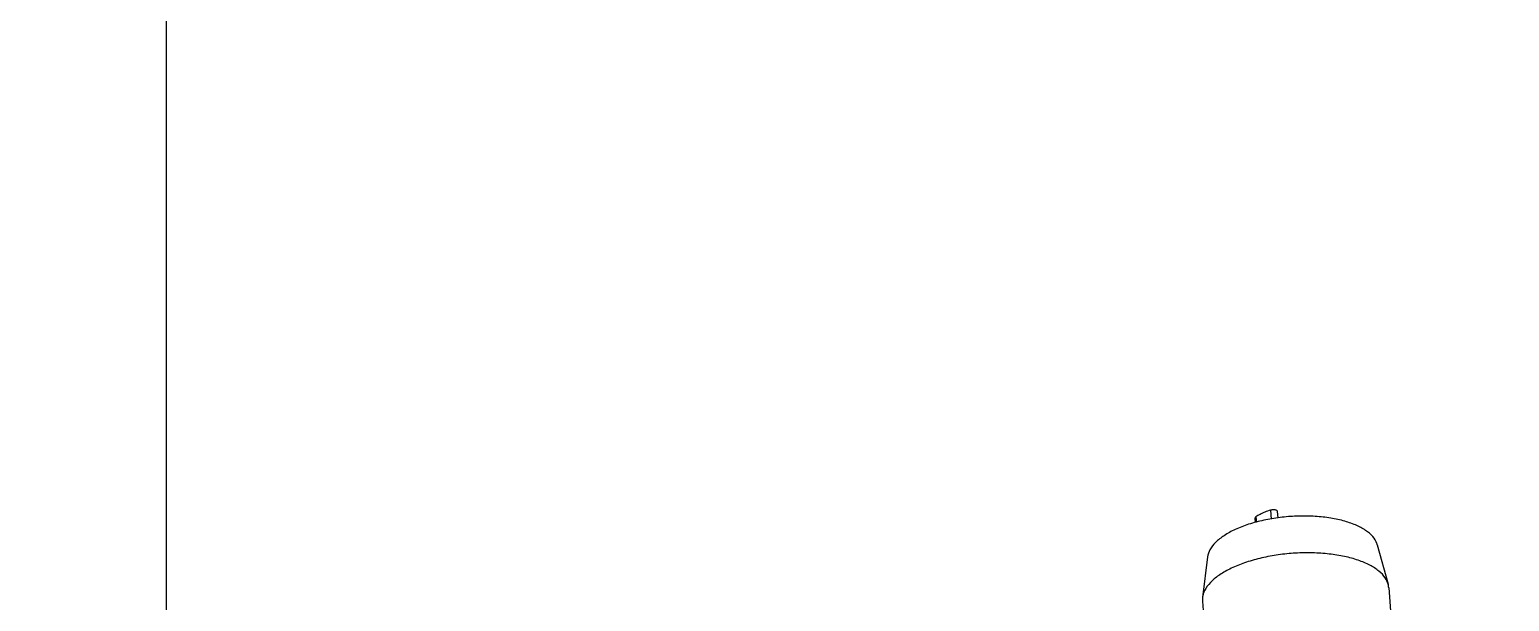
# Model space of a CAD drawing. Header units: millimetres. Extents: x -308 to 1490, y -1725 to -1095.
# Drawn here: x 324.92 to 371.41, y -1465.22 to -1447.25 of the extents above; entities that cross this region are included whole.
import ezdxf

# ---------------------------------------------------------------- set-up
doc = ezdxf.new("R2010")
doc.units = ezdxf.units.MM

# ---------------------------------------------------------------- blocks, each defined once
blk = doc.blocks.new('*u3')
for p, q in [((73.687, -75.584), (73.58, -74.1)), ((67.832, -76.004), (67.726, -74.52)), ((73.522, -76.975), (73.684, -75.698)), ((73.684, -75.698), (73.687, -75.584)), ((68.193, -77.357), (67.852, -76.116)), ((72.003, -78.231), (71.991, -78.062)), ((72.02, -78.054), (72.029, -78.19)), ((71.311, -78.2), (71.325, -78.397)), ((71.549, -78.441), (71.529, -78.163))]:
    blk.add_line(p, q)
blk.add_arc((68.397, -75.966), 0.566, 183.8768, 195.4448)
for points, start_tangent, end_tangent in [([(72.735, -76.637), (73.099, -76.439), (73.383, -76.219), (73.577, -75.985), (73.676, -75.744), (73.683, -75.698)], (0.907726, 0.419563), (0.121635, 0.992575)), ([(67.851, -76.116), (67.943, -76.313), (68.139, -76.524), (68.424, -76.711), (68.789, -76.867), (69.22, -76.986), (69.705, -77.064), (70.225, -77.099), (70.763, -77.09), (71.301, -77.037), (71.821, -76.941), (72.304, -76.806), (72.735, -76.637)], (0.265935, -0.963991), (0.907726, 0.419563)), ([(72.656, -77.833), (73.006, -77.64), (73.275, -77.424), (73.449, -77.195), (73.522, -76.975)], (0.907726, 0.419563), (0.123558, 0.992337)), ([(68.193, -77.357), (68.205, -77.393), (68.334, -77.612), (68.561, -77.808), (68.875, -77.976), (69.263, -78.108), (69.713, -78.2), (70.206, -78.249), (70.725, -78.253), (71.246, -78.211), (71.757, -78.125), (72.233, -77.997), (72.656, -77.833)], (0.261115, -0.965308), (0.907726, 0.419563)), ([(71.325, -78.397), (71.328, -78.409), (71.342, -78.425), (71.364, -78.438)], (0.083493, -0.996508), (0.919751, -0.392503)), ([(71.364, -78.438), (71.404, -78.449), (71.451, -78.454), (71.501, -78.451), (71.549, -78.441)], (0.919751, -0.392503), (0.957358, 0.288904)), ([(71.549, -78.441), (71.722, -78.38), (71.875, -78.31), (72.003, -78.231)], (0.957358, 0.288904), (0.814121, 0.580695)), ([(72.003, -78.231), (72.024, -78.209), (72.029, -78.19)], (0.814121, 0.580695), (-0.054181, 0.998531))]:
    blk.add_spline(points, degree=3, dxfattribs=dict(start_tangent=start_tangent, end_tangent=end_tangent))
blk = doc.blocks.new('*u5')
at = {"layer": 'Defpoints', "color": 2}
for points in [[(0, 297.156), (-212.472, 297.156), (-212.472, 0), (0, 0)], [(0, 297.156), (212.472, 297.156), (212.472, 0), (0, 0)]]:
    blk.add_lwpolyline(points, close=True, dxfattribs=at)
blk.add_blockref('*u3', (-106.236, 148.578))

msp = doc.modelspace()

# ---------------------------------------------------------------- block references
at = {"rotation": 180}
msp.add_blockref('*u5', (329.216, -1392.218), dxfattribs=at)

doc.saveas('drawing.dxf')
